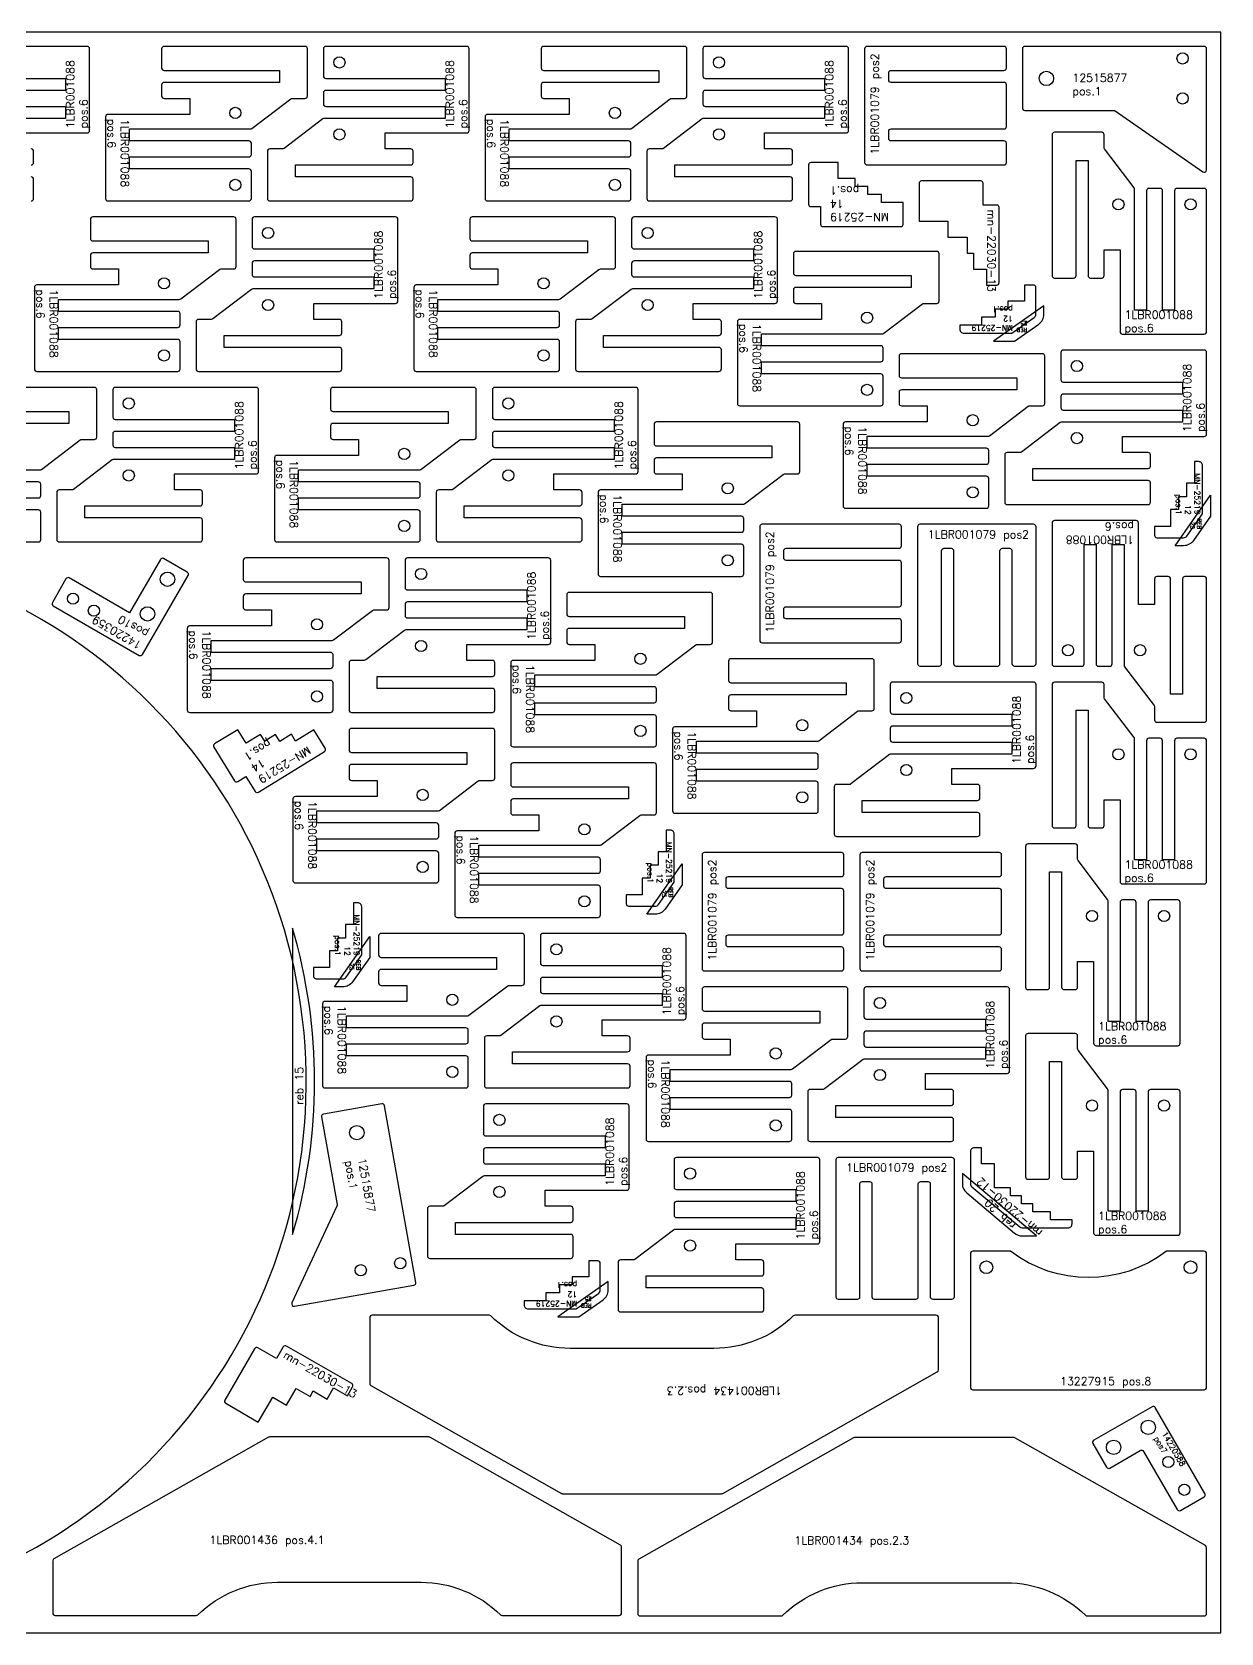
# Model space of a CAD drawing. Header units: millimetres. Extents: x 2625 to 8201, y -105 to 3778.
# Drawn here: x 3640 to 5125, y 0 to 2000 of the extents above; entities that cross this region are included whole.
import ezdxf

# ---------------------------------------------------------------- set-up
doc = ezdxf.new("R2010")
doc.units = ezdxf.units.MM
for name, color, linetype in [('12515877', 7, 'Continuous'), ('13227915', 7, 'Continuous'), ('13770793', 7, 'Continuous'), ('14220359v01', 7, 'Continuous'), ('14220588v01', 7, 'Continuous'), ('1LBR001079', 7, 'Continuous'), ('1LBR001088', 7, 'Continuous'), ('1LBR001434', 7, 'Continuous'), ('1LBR001436', 7, 'Continuous'), ('Des.', 7, 'Continuous'), ('MN-22030-12', 7, 'Continuous'), ('mn-22030-13', 7, 'Continuous'), ('MN-25219 14', 7, 'Continuous'), ('Rebaixo', 7, 'Continuous'), ('sheet', 24, 'Continuous'), ('Texto', 7, 'Continuous')]:
    doc.layers.add(name, color=color, linetype=linetype)
doc.styles.get("Standard").update_dxf_attribs({"font": 'txt.shx'})

msp = doc.modelspace()

# ---------------------------------------------------------------- linework, layer by layer
at = {"layer": '12515877', "color": 5}
for points in [[(5107, 1979, 0.414214), (5104, 1982), (4880, 1982, 0.414214), (4877, 1979), (4877, 1905, 0.414214), (4880, 1902), (4991.1, 1902, -0.153131), (4992.8, 1901.5), (5102.3, 1825.3, 0.605768), (5107, 1827.7)], [(4116.9, 434.4, 0.414214), (4119.4, 437.9), (4080.5, 658.5, 0.414214), (4077, 660.9), (4004.1, 648.1, 0.414214), (4001.7, 644.6), (4021, 535.2, -0.153131), (4020.7, 533.4), (3964.7, 412.4, 0.605768), (3968, 408.2)]]:
    msp.add_lwpolyline(points, format="xyb", close=True, dxfattribs=at)
for centre, radius in [((5077, 1967), 7), ((4907, 1942), 9), ((5077, 1917), 7), ((4045.8, 625), 9), ((4050.7, 453.2), 7), ((4099.9, 461.9), 7)]:
    msp.add_circle(centre, radius, dxfattribs=at)
at = {"layer": '13227915', "color": 5}
msp.add_lwpolyline([(4815, 303.9), (5104, 303.9, 0.414214), (5107, 306.9), (5107, 473.9, 0.414214), (5104, 476.9), (5056.8, 476.9, -0.339091), (4862.2, 476.9), (4815, 476.9, 0.414213), (4812, 473.9), (4812, 306.9, 0.414213)], format="xyb", close=True, dxfattribs=at)
for centre in [(4832, 456.9), (5087, 456.9)]:
    msp.add_circle(centre, 8, dxfattribs=at)
at = {"layer": '13770793', "color": 3}
msp.add_lwpolyline([(3368.8, 21.3, 23.958261), (3257.2, 21.3, 0.438866), (3268, 31.3), (3268, 116, -1.000013), (3358, 116), (3358, 31.3, 0.438866)], format="xyb", close=True, dxfattribs=at)
at = {"layer": '14220359v01', "color": 5}
msp.add_lwpolyline([(3834, 1325.2), (3804.5, 1342.2, 0.414214), (3800.4, 1341.1), (3761.9, 1274.5), (3686.6, 1318, 0.414214), (3682.5, 1316.9), (3665.5, 1287.4, 0.414214), (3666.6, 1283.3), (3774, 1221.3, 0.414214), (3778.1, 1222.4), (3835.1, 1321.1, 0.414214)], format="xyb", close=True, dxfattribs=at)
for centre, radius in [((3809.3, 1316.4), 9), ((3691.3, 1292.1), 7), ((3717.3, 1277.1), 7), ((3784.3, 1273.1), 9)]:
    msp.add_circle(centre, radius, dxfattribs=at)
at = {"layer": '14220588v01', "color": 5}
msp.add_lwpolyline([(4965, 236.6), (4982, 207.1, 0.414214), (4986.1, 206), (5024.2, 228, -0.414214), (5028.3, 226.9), (5070.3, 154.2, 0.414214), (5074.4, 153.1), (5103.9, 170.1, 0.414214), (5105, 174.2), (5043, 281.6, 0.414214), (5038.9, 282.7), (4966.1, 240.7, 0.414214)], format="xyb", close=True, dxfattribs=at)
for centre, radius in [((5034.2, 256.9), 9), ((4990.9, 231.9), 9), ((5059.2, 213.6), 7), ((5079.2, 178.9), 7)]:
    msp.add_circle(centre, radius, dxfattribs=at)
at = {"layer": '1LBR001079', "color": 7}
for points in [[(4680, 1837, 0.414214), (4683, 1834), (4854, 1834, 0.414214), (4857, 1837), (4857, 1861, 0.414214), (4854, 1864), (4713, 1864, -0.414214), (4710, 1867), (4710, 1876, -0.414214), (4713, 1879), (4854, 1879, 0.414214), (4857, 1882), (4857, 1934, 0.414214), (4854, 1937), (4713, 1937, -0.414214), (4710, 1940), (4710, 1949, -0.414214), (4713, 1952), (4854, 1952, 0.414214), (4857, 1955), (4857, 1979, 0.414214), (4854, 1982), (4683, 1982, 0.414214), (4680, 1979)], [(4549, 1240, 0.414214), (4552, 1237), (4723, 1237, 0.414213), (4726, 1240), (4726, 1264, 0.414213), (4723, 1267), (4582, 1267, -0.414214), (4579, 1270), (4579, 1279, -0.414214), (4582, 1282), (4723, 1282, 0.414213), (4726, 1285), (4726, 1337, 0.414214), (4723, 1340), (4582, 1340, -0.414214), (4579, 1343), (4579, 1352, -0.414214), (4582, 1355), (4723, 1355, 0.414214), (4726, 1358), (4726, 1382, 0.414214), (4723, 1385), (4552, 1385, 0.414214), (4549, 1382)], [(4749, 1385, 0.414214), (4746, 1382), (4746, 1211, 0.414214), (4749, 1208), (4773, 1208, 0.414214), (4776, 1211), (4776, 1352, -0.414214), (4779, 1355), (4788, 1355, -0.414214), (4791, 1352), (4791, 1211, 0.414214), (4794, 1208), (4846, 1208, 0.414214), (4849, 1211), (4849, 1352, -0.414214), (4852, 1355), (4861, 1355, -0.414214), (4864, 1352), (4864, 1211, 0.414214), (4867, 1208), (4891, 1208, 0.414214), (4894, 1211), (4894, 1382, 0.414214), (4891, 1385)], [(4477, 830, 0.414214), (4480, 827), (4651, 827, 0.414213), (4654, 830), (4654, 854, 0.414213), (4651, 857), (4510, 857, -0.414214), (4507, 860), (4507, 869, -0.414214), (4510, 872), (4651, 872, 0.414213), (4654, 875), (4654, 927, 0.414213), (4651, 930), (4510, 930, -0.414214), (4507, 933), (4507, 942, -0.414214), (4510, 945), (4651, 945, 0.414213), (4654, 948), (4654, 972, 0.414213), (4651, 975), (4480, 975, 0.414214), (4477, 972)], [(4674, 830, 0.414214), (4677, 827), (4848, 827, 0.414214), (4851, 830), (4851, 854, 0.414213), (4848, 857), (4707, 857, -0.414214), (4704, 860), (4704, 869, -0.414213), (4707, 872), (4848, 872, 0.414214), (4851, 875), (4851, 927, 0.414214), (4848, 930), (4707, 930, -0.414213), (4704, 933), (4704, 942, -0.414214), (4707, 945), (4848, 945, 0.414213), (4851, 948), (4851, 972, 0.414214), (4848, 975), (4677, 975, 0.414214), (4674, 972)], [(4647, 594, 0.414214), (4644, 591), (4644, 420, 0.414214), (4647, 417), (4671, 417, 0.414214), (4674, 420), (4674, 561, -0.414214), (4677, 564), (4686, 564, -0.414214), (4689, 561), (4689, 420, 0.414214), (4692, 417), (4744, 417, 0.414214), (4747, 420), (4747, 561, -0.414214), (4750, 564), (4759, 564, -0.414214), (4762, 561), (4762, 420, 0.414214), (4765, 417), (4789, 417, 0.414214), (4792, 420), (4792, 591, 0.414214), (4789, 594)]]:
    msp.add_lwpolyline(points, format="xyb", close=True, dxfattribs=at)
at = {"layer": '1LBR001088', "color": 7}
for points in [[(3607, 1874), (3709, 1874, 0.414214), (3712, 1877), (3712, 1979, 0.414214), (3709, 1982), (3533, 1982, 0.414214)], [(3533, 1942), (3682, 1942), (3682, 1927), (3533, 1927, 0.414214)], [(3533, 1907), (3682, 1907), (3682, 1892), (3531, 1892, 0.163912)], [(3639, 1834, 0.414214), (3642, 1837), (3642, 1851, 0.414214), (3639, 1854)], [(3639, 1789, 0.414214), (3642, 1792), (3642, 1816, 0.414214), (3639, 1819)], [(3499, 1453), (3650, 1453, 0.163912), (3651.8, 1453.6), (3700.2, 1490.4, -0.163912), (3702, 1491), (3718, 1491, 0.414214), (3721, 1494), (3721, 1553, 0.414213), (3718, 1556), (3542, 1556, 0.414214)], [(3542, 1526), (3686, 1526), (3686, 1511), (3542, 1511, 0.414214)], [(3499, 1418), (3648, 1418, 0.414213), (3651, 1421), (3651, 1435, 0.414214), (3648, 1438), (3499, 1438)], [(3472, 1363), (3648, 1363, 0.414213), (3651, 1366), (3651, 1400, 0.414213), (3648, 1403), (3499, 1403)]]:
    msp.add_lwpolyline(points, format="xyb", dxfattribs=at)
for points in [[(3802, 1979), (3802, 1955, 0.414213), (3805, 1952), (3949, 1952), (3949, 1937), (3805, 1937, 0.414213), (3802, 1934), (3802, 1920, 0.414213), (3805, 1917), (3837, 1917), (3837, 1897), (3735, 1897, 0.414214), (3732, 1894), (3732, 1792, 0.414214), (3735, 1789), (3911, 1789, 0.414213), (3914, 1792), (3914, 1826, 0.414214), (3911, 1829), (3762, 1829), (3762, 1844), (3911, 1844, 0.414213), (3914, 1847), (3914, 1861, 0.414214), (3911, 1864), (3762, 1864), (3762, 1879), (3913, 1879, 0.163912), (3914.8, 1879.6), (3963.2, 1916.4, -0.163912), (3965, 1917), (3981, 1917, 0.414214), (3984, 1920), (3984, 1979, 0.414214), (3981, 1982), (3805, 1982, 0.414213)], [(4116, 1792), (4116, 1816, 0.414214), (4113, 1819), (3969, 1819), (3969, 1834), (4113, 1834, 0.414214), (4116, 1837), (4116, 1851, 0.414214), (4113, 1854), (4081, 1854), (4081, 1874), (4183, 1874, 0.414214), (4186, 1877), (4186, 1979, 0.414214), (4183, 1982), (4007, 1982, 0.414213), (4004, 1979), (4004, 1945, 0.414213), (4007, 1942), (4156, 1942), (4156, 1927), (4007, 1927, 0.414213), (4004, 1924), (4004, 1910, 0.414213), (4007, 1907), (4156, 1907), (4156, 1892), (4005, 1892, 0.163912), (4003.2, 1891.4), (3954.8, 1854.6, -0.163912), (3953, 1854), (3937, 1854, 0.414213), (3934, 1851), (3934, 1792, 0.414214), (3937, 1789), (4113, 1789, 0.414214)], [(4276, 1979), (4276, 1955, 0.414214), (4279, 1952), (4423, 1952), (4423, 1937), (4279, 1937, 0.414214), (4276, 1934), (4276, 1920, 0.414214), (4279, 1917), (4311, 1917), (4311, 1897), (4209, 1897, 0.414214), (4206, 1894), (4206, 1792, 0.414214), (4209, 1789), (4385, 1789, 0.414213), (4388, 1792), (4388, 1826, 0.414213), (4385, 1829), (4236, 1829), (4236, 1844), (4385, 1844, 0.414213), (4388, 1847), (4388, 1861, 0.414213), (4385, 1864), (4236, 1864), (4236, 1879), (4387, 1879, 0.163912), (4388.8, 1879.6), (4437.2, 1916.4, -0.163912), (4439, 1917), (4455, 1917, 0.414213), (4458, 1920), (4458, 1979, 0.414214), (4455, 1982), (4279, 1982, 0.414214)], [(4590, 1792), (4590, 1816, 0.414214), (4587, 1819), (4443, 1819), (4443, 1834), (4587, 1834, 0.414213), (4590, 1837), (4590, 1851, 0.414214), (4587, 1854), (4555, 1854), (4555, 1874), (4657, 1874, 0.414214), (4660, 1877), (4660, 1979, 0.414214), (4657, 1982), (4481, 1982, 0.414213), (4478, 1979), (4478, 1945, 0.414213), (4481, 1942), (4630, 1942), (4630, 1927), (4481, 1927, 0.414213), (4478, 1924), (4478, 1910, 0.414213), (4481, 1907), (4630, 1907), (4630, 1892), (4479, 1892, 0.163912), (4477.2, 1891.4), (4428.8, 1854.6, -0.163912), (4427, 1854), (4411, 1854, 0.414214), (4408, 1851), (4408, 1792, 0.414214), (4411, 1789), (4587, 1789, 0.414213)], [(4917, 1692.7), (4941, 1692.7, 0.414214), (4944, 1695.7), (4944, 1839.7), (4959, 1839.7), (4959, 1695.7, 0.414213), (4962, 1692.7), (4976, 1692.7, 0.414214), (4979, 1695.7), (4979, 1727.7), (4999, 1727.7), (4999, 1625.7, 0.414214), (5002, 1622.7), (5104, 1622.7, 0.414214), (5107, 1625.7), (5107, 1801.7, 0.414214), (5104, 1804.7), (5070, 1804.7, 0.414214), (5067, 1801.7), (5067, 1652.7), (5052, 1652.7), (5052, 1801.7, 0.414214), (5049, 1804.7), (5035, 1804.7, 0.414214), (5032, 1801.7), (5032, 1652.7), (5017, 1652.7), (5017, 1803.7, 0.163912), (5016.4, 1805.5), (4979.6, 1853.9, -0.163912), (4979, 1855.7), (4979, 1871.7, 0.414214), (4976, 1874.7), (4917, 1874.7, 0.414214), (4914, 1871.7), (4914, 1695.7, 0.414213)], [(3713, 1766), (3713, 1742, 0.414214), (3716, 1739), (3860, 1739), (3860, 1724), (3716, 1724, 0.414213), (3713, 1721), (3713, 1707, 0.414214), (3716, 1704), (3748, 1704), (3748, 1684), (3646, 1684, 0.414214), (3643, 1681), (3643, 1579, 0.414214), (3646, 1576), (3822, 1576, 0.414214), (3825, 1579), (3825, 1613, 0.414214), (3822, 1616), (3673, 1616), (3673, 1631), (3822, 1631, 0.414214), (3825, 1634), (3825, 1648, 0.414214), (3822, 1651), (3673, 1651), (3673, 1666), (3824, 1666, 0.163912), (3825.8, 1666.6), (3874.2, 1703.4, -0.163912), (3876, 1704), (3892, 1704, 0.414214), (3895, 1707), (3895, 1766, 0.414214), (3892, 1769), (3716, 1769, 0.414213)], [(4027, 1579), (4027, 1603, 0.414214), (4024, 1606), (3880, 1606), (3880, 1621), (4024, 1621, 0.414214), (4027, 1624), (4027, 1638, 0.414214), (4024, 1641), (3992, 1641), (3992, 1661), (4094, 1661, 0.414214), (4097, 1664), (4097, 1766, 0.414214), (4094, 1769), (3918, 1769, 0.414214), (3915, 1766), (3915, 1732, 0.414214), (3918, 1729), (4067, 1729), (4067, 1714), (3918, 1714, 0.414214), (3915, 1711), (3915, 1697, 0.414214), (3918, 1694), (4067, 1694), (4067, 1679), (3916, 1679, 0.163912), (3914.2, 1678.4), (3865.8, 1641.6, -0.163912), (3864, 1641), (3848, 1641, 0.414213), (3845, 1638), (3845, 1579, 0.414213), (3848, 1576), (4024, 1576, 0.414214)], [(4187, 1766), (4187, 1742, 0.414214), (4190, 1739), (4334, 1739), (4334, 1724), (4190, 1724, 0.414214), (4187, 1721), (4187, 1707, 0.414214), (4190, 1704), (4222, 1704), (4222, 1684), (4120, 1684, 0.414214), (4117, 1681), (4117, 1579, 0.414214), (4120, 1576), (4296, 1576, 0.414213), (4299, 1579), (4299, 1613, 0.414214), (4296, 1616), (4147, 1616), (4147, 1631), (4296, 1631, 0.414213), (4299, 1634), (4299, 1648, 0.414214), (4296, 1651), (4147, 1651), (4147, 1666), (4298, 1666, 0.163912), (4299.8, 1666.6), (4348.2, 1703.4, -0.163912), (4350, 1704), (4366, 1704, 0.414214), (4369, 1707), (4369, 1766, 0.414214), (4366, 1769), (4190, 1769, 0.414214)], [(4501, 1579), (4501, 1603, 0.414214), (4498, 1606), (4354, 1606), (4354, 1621), (4498, 1621, 0.414214), (4501, 1624), (4501, 1638, 0.414214), (4498, 1641), (4466, 1641), (4466, 1661), (4568, 1661, 0.414214), (4571, 1664), (4571, 1766, 0.414214), (4568, 1769), (4392, 1769, 0.414214), (4389, 1766), (4389, 1732, 0.414214), (4392, 1729), (4541, 1729), (4541, 1714), (4392, 1714, 0.414214), (4389, 1711), (4389, 1697, 0.414214), (4392, 1694), (4541, 1694), (4541, 1679), (4390, 1679, 0.163912), (4388.2, 1678.4), (4339.8, 1641.6, -0.163912), (4338, 1641), (4322, 1641, 0.414213), (4319, 1638), (4319, 1579, 0.414213), (4322, 1576), (4498, 1576, 0.414214)], [(4591, 1723), (4591, 1699, 0.414214), (4594, 1696), (4738, 1696), (4738, 1681), (4594, 1681, 0.414214), (4591, 1678), (4591, 1664, 0.414214), (4594, 1661), (4626, 1661), (4626, 1641), (4524, 1641, 0.414214), (4521, 1638), (4521, 1536, 0.414214), (4524, 1533), (4700, 1533, 0.414214), (4703, 1536), (4703, 1570, 0.414214), (4700, 1573), (4551, 1573), (4551, 1588), (4700, 1588, 0.414214), (4703, 1591), (4703, 1605, 0.414214), (4700, 1608), (4551, 1608), (4551, 1623), (4702, 1623, 0.163912), (4703.8, 1623.6), (4752.2, 1660.4, -0.163912), (4754, 1661), (4770, 1661, 0.414213), (4773, 1664), (4773, 1723, 0.414214), (4770, 1726), (4594, 1726, 0.414214)], [(5037, 1412.7), (5037, 1436.7, 0.414213), (5034, 1439.7), (4890, 1439.7), (4890, 1454.7), (5034, 1454.7, 0.414213), (5037, 1457.7), (5037, 1471.7, 0.414214), (5034, 1474.7), (5002, 1474.7), (5002, 1494.7), (5104, 1494.7, 0.414214), (5107, 1497.7), (5107, 1599.7, 0.414214), (5104, 1602.7), (4928, 1602.7, 0.414214), (4925, 1599.7), (4925, 1565.7, 0.414214), (4928, 1562.7), (5077, 1562.7), (5077, 1547.7), (4928, 1547.7, 0.414214), (4925, 1544.7), (4925, 1530.7, 0.414214), (4928, 1527.7), (5077, 1527.7), (5077, 1512.7), (4926, 1512.7, 0.163912), (4924.2, 1512.1), (4875.8, 1475.3, -0.163912), (4874, 1474.7), (4858, 1474.7, 0.414213), (4855, 1471.7), (4855, 1412.7, 0.414213), (4858, 1409.7), (5034, 1409.7, 0.414213)], [(4723, 1595), (4723, 1571, 0.414214), (4726, 1568), (4870, 1568), (4870, 1553), (4726, 1553, 0.414214), (4723, 1550), (4723, 1536, 0.414214), (4726, 1533), (4758, 1533), (4758, 1513), (4656, 1513, 0.414214), (4653, 1510), (4653, 1408, 0.414214), (4656, 1405), (4832, 1405, 0.414214), (4835, 1408), (4835, 1442, 0.414214), (4832, 1445), (4683, 1445), (4683, 1460), (4832, 1460, 0.414214), (4835, 1463), (4835, 1477, 0.414214), (4832, 1480), (4683, 1480), (4683, 1495), (4834, 1495, 0.163912), (4835.8, 1495.6), (4884.2, 1532.4, -0.163912), (4886, 1533), (4902, 1533, 0.414214), (4905, 1536), (4905, 1595, 0.414214), (4902, 1598), (4726, 1598, 0.414214)], [(3853, 1366), (3853, 1390, 0.414214), (3850, 1393), (3706, 1393), (3706, 1408), (3850, 1408, 0.414214), (3853, 1411), (3853, 1425, 0.414214), (3850, 1428), (3818, 1428), (3818, 1448), (3920, 1448, 0.414214), (3923, 1451), (3923, 1553, 0.414214), (3920, 1556), (3744, 1556, 0.414213), (3741, 1553), (3741, 1519, 0.414213), (3744, 1516), (3893, 1516), (3893, 1501), (3744, 1501, 0.414214), (3741, 1498), (3741, 1484, 0.414213), (3744, 1481), (3893, 1481), (3893, 1466), (3742, 1466, 0.163912), (3740.2, 1465.4), (3691.8, 1428.6, -0.163912), (3690, 1428), (3674, 1428, 0.414214), (3671, 1425), (3671, 1366, 0.414214), (3674, 1363), (3850, 1363, 0.414214)], [(4013, 1553), (4013, 1529, 0.414214), (4016, 1526), (4160, 1526), (4160, 1511), (4016, 1511, 0.414214), (4013, 1508), (4013, 1494, 0.414214), (4016, 1491), (4048, 1491), (4048, 1471), (3946, 1471, 0.414213), (3943, 1468), (3943, 1366, 0.414214), (3946, 1363), (4122, 1363, 0.414214), (4125, 1366), (4125, 1400, 0.414214), (4122, 1403), (3973, 1403), (3973, 1418), (4122, 1418, 0.414214), (4125, 1421), (4125, 1435, 0.414214), (4122, 1438), (3973, 1438), (3973, 1453), (4124, 1453, 0.163912), (4125.8, 1453.6), (4174.2, 1490.4, -0.163912), (4176, 1491), (4192, 1491, 0.414214), (4195, 1494), (4195, 1553, 0.414214), (4192, 1556), (4016, 1556, 0.414214)], [(4327, 1366), (4327, 1390, 0.414213), (4324, 1393), (4180, 1393), (4180, 1408), (4324, 1408, 0.414213), (4327, 1411), (4327, 1425, 0.414213), (4324, 1428), (4292, 1428), (4292, 1448), (4394, 1448, 0.414214), (4397, 1451), (4397, 1553, 0.414214), (4394, 1556), (4218, 1556, 0.414214), (4215, 1553), (4215, 1519, 0.414214), (4218, 1516), (4367, 1516), (4367, 1501), (4218, 1501, 0.414214), (4215, 1498), (4215, 1484, 0.414214), (4218, 1481), (4367, 1481), (4367, 1466), (4216, 1466, 0.163912), (4214.2, 1465.4), (4165.8, 1428.6, -0.163912), (4164, 1428), (4148, 1428, 0.414214), (4145, 1425), (4145, 1366, 0.414214), (4148, 1363), (4324, 1363, 0.414213)], [(4417, 1510), (4417, 1486, 0.414214), (4420, 1483), (4564, 1483), (4564, 1468), (4420, 1468, 0.414214), (4417, 1465), (4417, 1451, 0.414214), (4420, 1448), (4452, 1448), (4452, 1428), (4350, 1428, 0.414214), (4347, 1425), (4347, 1323, 0.414214), (4350, 1320), (4526, 1320, 0.414214), (4529, 1323), (4529, 1357, 0.414213), (4526, 1360), (4377, 1360), (4377, 1375), (4526, 1375, 0.414214), (4529, 1378), (4529, 1392, 0.414213), (4526, 1395), (4377, 1395), (4377, 1410), (4528, 1410, 0.163912), (4529.8, 1410.6), (4578.2, 1447.4, -0.163912), (4580, 1448), (4596, 1448, 0.414214), (4599, 1451), (4599, 1510, 0.414214), (4596, 1513), (4420, 1513, 0.414214)], [(5104, 1319.7), (5080, 1319.7, 0.414214), (5077, 1316.7), (5077, 1172.7), (5062, 1172.7), (5062, 1316.7, 0.414214), (5059, 1319.7), (5045, 1319.7, 0.414214), (5042, 1316.7), (5042, 1284.7), (5022, 1284.7), (5022, 1386.7, 0.414214), (5019, 1389.7), (4917, 1389.7, 0.414214), (4914, 1386.7), (4914, 1210.7, 0.414214), (4917, 1207.7), (4951, 1207.7, 0.414213), (4954, 1210.7), (4954, 1359.7), (4969, 1359.7), (4969, 1210.7, 0.414213), (4972, 1207.7), (4986, 1207.7, 0.414213), (4989, 1210.7), (4989, 1359.7), (5004, 1359.7), (5004, 1208.7, 0.163912), (5004.6, 1206.9), (5041.4, 1158.5, -0.163912), (5042, 1156.7), (5042, 1140.7, 0.414214), (5045, 1137.7), (5104, 1137.7, 0.414214), (5107, 1140.7), (5107, 1316.7, 0.414214)], [(3904, 1340), (3904, 1316, 0.414214), (3907, 1313), (4051, 1313), (4051, 1298), (3907, 1298, 0.414214), (3904, 1295), (3904, 1281, 0.414214), (3907, 1278), (3939, 1278), (3939, 1258), (3837, 1258, 0.414214), (3834, 1255), (3834, 1153, 0.414214), (3837, 1150), (4013, 1150, 0.414214), (4016, 1153), (4016, 1187, 0.414213), (4013, 1190), (3864, 1190), (3864, 1205), (4013, 1205, 0.414214), (4016, 1208), (4016, 1222, 0.414213), (4013, 1225), (3864, 1225), (3864, 1240), (4015, 1240, 0.163912), (4016.8, 1240.6), (4065.2, 1277.4, -0.163912), (4067, 1278), (4083, 1278, 0.414214), (4086, 1281), (4086, 1340, 0.414214), (4083, 1343), (3907, 1343, 0.414214)], [(4218, 1153), (4218, 1177, 0.414214), (4215, 1180), (4071, 1180), (4071, 1195), (4215, 1195, 0.414214), (4218, 1198), (4218, 1212, 0.414214), (4215, 1215), (4183, 1215), (4183, 1235), (4285, 1235, 0.414214), (4288, 1238), (4288, 1340, 0.414214), (4285, 1343), (4109, 1343, 0.414213), (4106, 1340), (4106, 1306, 0.414213), (4109, 1303), (4258, 1303), (4258, 1288), (4109, 1288, 0.414213), (4106, 1285), (4106, 1271, 0.414213), (4109, 1268), (4258, 1268), (4258, 1253), (4107, 1253, 0.163912), (4105.2, 1252.4), (4056.8, 1215.6, -0.163912), (4055, 1215), (4039, 1215, 0.414214), (4036, 1212), (4036, 1153, 0.414214), (4039, 1150), (4215, 1150, 0.414214)], [(4308, 1297), (4308, 1273, 0.414213), (4311, 1270), (4455, 1270), (4455, 1255), (4311, 1255, 0.414214), (4308, 1252), (4308, 1238, 0.414214), (4311, 1235), (4343, 1235), (4343, 1215), (4241, 1215, 0.414214), (4238, 1212), (4238, 1110, 0.414214), (4241, 1107), (4417, 1107, 0.414214), (4420, 1110), (4420, 1144, 0.414214), (4417, 1147), (4268, 1147), (4268, 1162), (4417, 1162, 0.414214), (4420, 1165), (4420, 1179, 0.414214), (4417, 1182), (4268, 1182), (4268, 1197), (4419, 1197, 0.163912), (4420.8, 1197.6), (4469.2, 1234.4, -0.163913), (4471, 1235), (4487, 1235, 0.414214), (4490, 1238), (4490, 1297, 0.414214), (4487, 1300), (4311, 1300, 0.414214)], [(4510, 1214), (4510, 1190, 0.414214), (4513, 1187), (4657, 1187), (4657, 1172), (4513, 1172, 0.414214), (4510, 1169), (4510, 1155, 0.414214), (4513, 1152), (4545, 1152), (4545, 1132), (4443, 1132, 0.414214), (4440, 1129), (4440, 1027, 0.414214), (4443, 1024), (4619, 1024, 0.414213), (4622, 1027), (4622, 1061, 0.414213), (4619, 1064), (4470, 1064), (4470, 1079), (4619, 1079, 0.414213), (4622, 1082), (4622, 1096, 0.414214), (4619, 1099), (4470, 1099), (4470, 1114), (4621, 1114, 0.163912), (4622.8, 1114.6), (4671.2, 1151.4, -0.163912), (4673, 1152), (4689, 1152, 0.414214), (4692, 1155), (4692, 1214, 0.414214), (4689, 1217), (4513, 1217, 0.414214)], [(4824, 998), (4824, 1022, 0.414214), (4821, 1025), (4677, 1025), (4677, 1040), (4821, 1040, 0.414214), (4824, 1043), (4824, 1057, 0.414214), (4821, 1060), (4789, 1060), (4789, 1080), (4891, 1080, 0.414214), (4894, 1083), (4894, 1185, 0.414214), (4891, 1188), (4715, 1188, 0.414214), (4712, 1185), (4712, 1151, 0.414214), (4715, 1148), (4864, 1148), (4864, 1133), (4715, 1133, 0.414214), (4712, 1130), (4712, 1116, 0.414214), (4715, 1113), (4864, 1113), (4864, 1098), (4713, 1098, 0.163912), (4711.2, 1097.4), (4662.8, 1060.6, -0.163913), (4661, 1060), (4645, 1060, 0.414214), (4642, 1057), (4642, 998, 0.414214), (4645, 995), (4821, 995, 0.414214)], [(4917, 1005.7), (4941, 1005.7, 0.414214), (4944, 1008.7), (4944, 1152.7), (4959, 1152.7), (4959, 1008.7, 0.414214), (4962, 1005.7), (4976, 1005.7, 0.414214), (4979, 1008.7), (4979, 1040.7), (4999, 1040.7), (4999, 938.7, 0.414214), (5002, 935.7), (5104, 935.7, 0.414214), (5107, 938.7), (5107, 1114.7, 0.414213), (5104, 1117.7), (5070, 1117.7, 0.414214), (5067, 1114.7), (5067, 965.7), (5052, 965.7), (5052, 1114.7, 0.414213), (5049, 1117.7), (5035, 1117.7, 0.414214), (5032, 1114.7), (5032, 965.7), (5017, 965.7), (5017, 1116.7, 0.163912), (5016.4, 1118.5), (4979.6, 1166.9, -0.163912), (4979, 1168.7), (4979, 1184.7, 0.414214), (4976, 1187.7), (4917, 1187.7, 0.414214), (4914, 1184.7), (4914, 1008.7, 0.414214)], [(4036, 1127), (4036, 1103, 0.414214), (4039, 1100), (4183, 1100), (4183, 1085), (4039, 1085, 0.414214), (4036, 1082), (4036, 1068, 0.414214), (4039, 1065), (4071, 1065), (4071, 1045), (3969, 1045, 0.414213), (3966, 1042), (3966, 940, 0.414214), (3969, 937), (4145, 937, 0.414214), (4148, 940), (4148, 974, 0.414214), (4145, 977), (3996, 977), (3996, 992), (4145, 992, 0.414214), (4148, 995), (4148, 1009, 0.414214), (4145, 1012), (3996, 1012), (3996, 1027), (4147, 1027, 0.163912), (4148.8, 1027.6), (4197.2, 1064.4, -0.163912), (4199, 1065), (4215, 1065, 0.414213), (4218, 1068), (4218, 1127, 0.414213), (4215, 1130), (4039, 1130, 0.414214)], [(4238, 1084), (4238, 1060, 0.414214), (4241, 1057), (4385, 1057), (4385, 1042), (4241, 1042, 0.414214), (4238, 1039), (4238, 1025, 0.414214), (4241, 1022), (4273, 1022), (4273, 1002), (4171, 1002, 0.414214), (4168, 999), (4168, 897, 0.414214), (4171, 894), (4347, 894, 0.414214), (4350, 897), (4350, 931, 0.414213), (4347, 934), (4198, 934), (4198, 949), (4347, 949, 0.414213), (4350, 952), (4350, 966, 0.414213), (4347, 969), (4198, 969), (4198, 984), (4349, 984, 0.163912), (4350.8, 984.6), (4399.2, 1021.4, -0.163912), (4401, 1022), (4417, 1022, 0.414214), (4420, 1025), (4420, 1084, 0.414214), (4417, 1087), (4241, 1087, 0.414214)], [(4884, 803.7), (4908, 803.7, 0.414214), (4911, 806.7), (4911, 950.7), (4926, 950.7), (4926, 806.7, 0.414214), (4929, 803.7), (4943, 803.7, 0.414214), (4946, 806.7), (4946, 838.7), (4966, 838.7), (4966, 736.7, 0.414214), (4969, 733.7), (5071, 733.7, 0.414214), (5074, 736.7), (5074, 912.7, 0.414214), (5071, 915.7), (5037, 915.7, 0.414214), (5034, 912.7), (5034, 763.7), (5019, 763.7), (5019, 912.7, 0.414214), (5016, 915.7), (5002, 915.7, 0.414214), (4999, 912.7), (4999, 763.7), (4984, 763.7), (4984, 914.7, 0.163912), (4983.4, 916.5), (4946.6, 964.9, -0.163912), (4946, 966.7), (4946, 982.7, 0.414214), (4943, 985.7), (4884, 985.7, 0.414214), (4881, 982.7), (4881, 806.7, 0.414214)], [(4073, 871), (4073, 847, 0.414214), (4076, 844), (4220, 844), (4220, 829), (4076, 829, 0.414214), (4073, 826), (4073, 812, 0.414214), (4076, 809), (4108, 809), (4108, 789), (4006, 789, 0.414214), (4003, 786), (4003, 684, 0.414214), (4006, 681), (4182, 681, 0.414214), (4185, 684), (4185, 718, 0.414213), (4182, 721), (4033, 721), (4033, 736), (4182, 736, 0.414214), (4185, 739), (4185, 753, 0.414213), (4182, 756), (4033, 756), (4033, 771), (4184, 771, 0.163912), (4185.8, 771.6), (4234.2, 808.4, -0.163912), (4236, 809), (4252, 809, 0.414214), (4255, 812), (4255, 871, 0.414214), (4252, 874), (4076, 874, 0.414214)], [(4387, 684), (4387, 708, 0.414214), (4384, 711), (4240, 711), (4240, 726), (4384, 726, 0.414214), (4387, 729), (4387, 743, 0.414214), (4384, 746), (4352, 746), (4352, 766), (4454, 766, 0.414214), (4457, 769), (4457, 871, 0.414214), (4454, 874), (4278, 874, 0.414214), (4275, 871), (4275, 837, 0.414214), (4278, 834), (4427, 834), (4427, 819), (4278, 819, 0.414214), (4275, 816), (4275, 802, 0.414214), (4278, 799), (4427, 799), (4427, 784), (4276, 784, 0.163912), (4274.2, 783.4), (4225.8, 746.6, -0.163912), (4224, 746), (4208, 746, 0.414214), (4205, 743), (4205, 684, 0.414214), (4208, 681), (4384, 681, 0.414214)], [(4477, 804), (4477, 780, 0.414214), (4480, 777), (4624, 777), (4624, 762), (4480, 762, 0.414213), (4477, 759), (4477, 745, 0.414213), (4480, 742), (4512, 742), (4512, 722), (4410, 722, 0.414214), (4407, 719), (4407, 617, 0.414214), (4410, 614), (4586, 614, 0.414214), (4589, 617), (4589, 651, 0.414214), (4586, 654), (4437, 654), (4437, 669), (4586, 669, 0.414214), (4589, 672), (4589, 686, 0.414214), (4586, 689), (4437, 689), (4437, 704), (4588, 704, 0.163912), (4589.8, 704.6), (4638.2, 741.4, -0.163912), (4640, 742), (4656, 742, 0.414213), (4659, 745), (4659, 804, 0.414214), (4656, 807), (4480, 807, 0.414214)], [(4791, 617), (4791, 641, 0.414214), (4788, 644), (4644, 644), (4644, 659), (4788, 659, 0.414214), (4791, 662), (4791, 676, 0.414214), (4788, 679), (4756, 679), (4756, 699), (4858, 699, 0.414214), (4861, 702), (4861, 804, 0.414214), (4858, 807), (4682, 807, 0.414214), (4679, 804), (4679, 770, 0.414214), (4682, 767), (4831, 767), (4831, 752), (4682, 752, 0.414214), (4679, 749), (4679, 735, 0.414214), (4682, 732), (4831, 732), (4831, 717), (4680, 717, 0.163912), (4678.2, 716.4), (4629.8, 679.6, -0.163912), (4628, 679), (4612, 679, 0.414214), (4609, 676), (4609, 617, 0.414214), (4612, 614), (4788, 614, 0.414214)], [(4884, 566.9), (4908, 566.9, 0.414214), (4911, 569.9), (4911, 713.9), (4926, 713.9), (4926, 569.9, 0.414214), (4929, 566.9), (4943, 566.9, 0.414214), (4946, 569.9), (4946, 601.9), (4966, 601.9), (4966, 499.9, 0.414214), (4969, 496.9), (5071, 496.9, 0.414214), (5074, 499.9), (5074, 675.9, 0.414214), (5071, 678.9), (5037, 678.9, 0.414214), (5034, 675.9), (5034, 526.9), (5019, 526.9), (5019, 675.9, 0.414214), (5016, 678.9), (5002, 678.9, 0.414214), (4999, 675.9), (4999, 526.9), (4984, 526.9), (4984, 677.9, 0.163913), (4983.4, 679.7), (4946.6, 728.1, -0.163912), (4946, 730), (4946, 745.9, 0.414214), (4943, 748.9), (4884, 748.9, 0.414214), (4881, 745.9), (4881, 569.9, 0.414214)], [(4315.9, 471), (4315.9, 495, 0.414214), (4312.9, 498), (4168.9, 498), (4168.9, 513), (4312.9, 513, 0.414214), (4315.9, 516), (4315.9, 530, 0.414214), (4312.9, 533), (4280.9, 533), (4280.9, 553), (4382.9, 553, 0.414214), (4385.9, 556), (4385.9, 658, 0.414214), (4382.9, 661), (4206.9, 661, 0.414214), (4203.9, 658), (4203.9, 624, 0.414214), (4206.9, 621), (4355.9, 621), (4355.9, 606), (4206.9, 606, 0.414214), (4203.9, 603), (4203.9, 589, 0.414214), (4206.9, 586), (4355.9, 586), (4355.9, 571), (4204.9, 571, 0.163912), (4203.1, 570.4), (4154.7, 533.6, -0.163912), (4152.9, 533), (4136.9, 533, 0.414214), (4133.9, 530), (4133.9, 471, 0.414214), (4136.9, 468), (4312.9, 468, 0.414214)], [(4554, 404), (4554, 428, 0.414214), (4551, 431), (4407, 431), (4407, 446), (4551, 446, 0.414214), (4554, 449), (4554, 463, 0.414214), (4551, 466), (4519, 466), (4519, 486), (4621, 486, 0.414214), (4624, 489), (4624, 591, 0.414214), (4621, 594), (4445, 594, 0.414214), (4442, 591), (4442, 557, 0.414214), (4445, 554), (4594, 554), (4594, 539), (4445, 539, 0.414214), (4442, 536), (4442, 522, 0.414214), (4445, 519), (4594, 519), (4594, 504), (4443, 504, 0.163912), (4441.2, 503.4), (4392.8, 466.6, -0.163912), (4391, 466), (4375, 466, 0.414214), (4372, 463), (4372, 404, 0.414214), (4375, 401), (4551, 401, 0.414214)]]:
    msp.add_lwpolyline(points, format="xyb", close=True, dxfattribs=at)
for centre in [(4024, 1962), (4498, 1962), (3894, 1899), (4368, 1899), (4024, 1872), (4498, 1872), (3894, 1809), (4368, 1809), (4997, 1784.7), (5087, 1784.7), (3935, 1749), (4409, 1749), (3805, 1686), (4279, 1686), (3935, 1659), (4409, 1659), (4683, 1643), (3805, 1596), (4279, 1596), (4945, 1582.7), (4683, 1553), (3761, 1536), (4235, 1536), (4815, 1515), (4105, 1473), (4945, 1492.7), (3761, 1446), (4235, 1446), (4509, 1430), (4815, 1425), (4105, 1383), (4509, 1340), (4126, 1323), (3996, 1260), (4126, 1233), (4400, 1217), (4934, 1227.7), (5024, 1227.7), (3996, 1170), (4732, 1168), (4602, 1134), (4400, 1127), (4997, 1097.7), (5087, 1097.7), (4732, 1078), (4128, 1047), (4602, 1044), (4330, 1004), (4128, 957), (4330, 914), (4964, 895.7), (5054, 895.7), (4295, 854), (4165, 791), (4699, 787), (4295, 764), (4569, 724), (4165, 701), (4699, 697), (4964, 658.9), (5054, 658.9), (4223.9, 641), (4569, 634), (4462, 574), (4223.9, 551), (4462, 484)]:
    msp.add_circle(centre, 7, dxfattribs=at)
at = {"layer": '1LBR001434', "color": 7}
for points in [[(4061.8, 311.8, 0.270214), (4063.3, 309.2), (4301.3, 174.4, 0.129505), (4302.8, 174), (4501.2, 174, 0.129505), (4502.7, 174.4), (4770.7, 326.1, 0.270214), (4772.3, 328.7), (4772.3, 394, 0.414214), (4769.3, 397), (4593, 397, 0.196765), (4590.9, 396.1, -0.196765), (4491.7, 355.5), (4312.3, 355.5, -0.196765), (4213.1, 396.1, 0.196765), (4211, 397), (4064.8, 397, 0.414214), (4061.8, 394)], [(5107, 106.5, 0.270214), (5105.5, 109.1), (4867.4, 243.9, 0.129505), (4866, 244.3), (4667.5, 244.3, 0.129505), (4666.1, 243.9), (4398, 92.1, 0.270214), (4396.5, 89.5), (4396.5, 24.3, 0.414214), (4399.5, 21.3), (4575.7, 21.3, 0.196766), (4577.8, 22.1, -0.196765), (4677.1, 62.8), (4856.5, 62.8, -0.196765), (4955.7, 22.1, 0.196766), (4957.8, 21.3), (5104, 21.3, 0.414214), (5107, 24.3)]]:
    msp.add_lwpolyline(points, format="xyb", close=True, dxfattribs=at)
at = {"layer": '1LBR001436', "color": 7}
msp.add_lwpolyline([(4376.5, 107.1, 0.270214), (4375, 109.7), (4136.9, 244.5, 0.129505), (4135.5, 244.9), (3937, 244.9, 0.129505), (3935.6, 244.5), (3667.5, 92.7, 0.270214), (3666, 90.1), (3666, 24.9, 0.414213), (3669, 21.9), (3845.2, 21.9, 0.196766), (3847.3, 22.7, -0.196765), (3946.6, 63.3), (4126, 63.3, -0.196765), (4225.2, 22.7, 0.196766), (4227.3, 21.9), (4373.5, 21.9, 0.414214), (4376.5, 24.9)], format="xyb", close=True, dxfattribs=at)
at = {"layer": 'Des.', "color": 40}
for points in [[(4879.8, 1683.8), (4879.8, 1663.8), (4858.8, 1663.8), (4858.8, 1653.8), (4842.8, 1653.8), (4842.8, 1643.8), (4825.8, 1643.8), (4825.8, 1633.8), (4798.8, 1633.8), (4798.8, 1628.8, 0.414214), (4803.8, 1623.8), (4863.8, 1623.8), (4891.7, 1643.3, 0.244698), (4893.8, 1647.4), (4893.8, 1680.8, 0.414214), (4890.8, 1683.8)], [(4335.7, 464.8), (4335.7, 444.8), (4314.7, 444.8), (4314.7, 434.8), (4298.7, 434.8), (4298.7, 424.8), (4281.7, 424.8), (4281.7, 414.8), (4254.7, 414.8), (4254.7, 409.8, 0.414214), (4259.7, 404.8), (4319.7, 404.8), (4347.6, 424.3, 0.244698), (4349.7, 428.4), (4349.7, 461.8, 0.414214), (4346.7, 464.8)]]:
    msp.add_lwpolyline(points, format="xyb", close=True, dxfattribs=at)
at = {"layer": 'Des.', "color": 1}
for points in [[(5042, 1382.3), (5042, 1371.3, 0.414214), (5045, 1368.3), (5078.4, 1368.3, 0.244698), (5082.5, 1370.4), (5102, 1398.3), (5102, 1458.3, 0.414214), (5097, 1463.3), (5092, 1463.3), (5092, 1436.3), (5082, 1436.3), (5082, 1419.3), (5072, 1419.3), (5072, 1403.3), (5062, 1403.3), (5062, 1382.3)], [(4382.2, 922), (4382.2, 911, 0.414214), (4385.2, 908), (4418.6, 908, 0.244698), (4422.6, 910.1), (4442.2, 938), (4442.2, 998, 0.414214), (4437.2, 1003), (4432.2, 1003), (4432.2, 976), (4422.2, 976), (4422.2, 959), (4412.2, 959), (4412.2, 943), (4402.2, 943), (4402.2, 922)], [(3991.8, 831.2), (3991.8, 820.2, 0.414214), (3994.8, 817.2), (4028.2, 817.2, 0.244698), (4032.3, 819.3), (4051.8, 847.2), (4051.8, 907.2, 0.414214), (4046.8, 912.2), (4041.8, 912.2), (4041.8, 885.2), (4031.8, 885.2), (4031.8, 868.2), (4021.8, 868.2), (4021.8, 852.2), (4011.8, 852.2), (4011.8, 831.2)]]:
    msp.add_lwpolyline(points, format="xyb", close=True, dxfattribs=at)
at = {"layer": 'MN-22030-12', "color": 4}
msp.add_lwpolyline([(4842, 556.1), (4842, 586.1), (4826, 586.1), (4826, 606.1), (4817, 606.1, 0.414214), (4812, 601.1), (4812, 561.2, 0.221695), (4813.8, 557.4), (4873.6, 507.2, 0.176327), (4876.8, 506.1), (4934, 506.1, 0.414214), (4939, 511.1), (4939, 516.1), (4912, 516.1), (4912, 526.1), (4890, 526.1), (4890, 536.1), (4876, 536.1), (4876, 546.1), (4862, 546.1), (4862, 556.1)], format="xyb", close=True, dxfattribs=at)
at = {"layer": 'mn-22030-13', "color": 5}
for points in [[(4828, 1810.9, 0.414214), (4825, 1813.9), (4751, 1813.9, 0.414214), (4748, 1810.9), (4748, 1763.9), (4784, 1763.9), (4784, 1743.9), (4808, 1743.9), (4808, 1723.9), (4816, 1723.9), (4816, 1703.9), (4832, 1703.9), (4832, 1683.9), (4845, 1683.9, 0.414214), (4848, 1686.9), (4848, 1780.9, 0.414214), (4845, 1783.9), (4828, 1783.9)], [(3922, 356.2, 0.414214), (3917.9, 355.1), (3880.9, 291, 0.414214), (3882, 286.9), (3922.7, 263.4), (3940.7, 294.6), (3958.1, 284.6), (3970.1, 305.3), (3987.4, 295.3), (3991.4, 302.3), (4008.7, 292.3), (4016.7, 306.1), (4034, 296.1), (4040.5, 307.4, 0.414214), (4039.4, 311.5), (3958, 358.5, 0.414214), (3953.9, 357.4), (3945.4, 342.7)]]:
    msp.add_lwpolyline(points, format="xyb", close=True, dxfattribs=at)
at = {"layer": 'MN-25219 14', "color": 5}
for points in [[(4613, 1837, 0.414214), (4610, 1834), (4610, 1785, 0.414214), (4613, 1782), (4625, 1782), (4625, 1760, 0.414214), (4628, 1757), (4725, 1757, 0.414213), (4728, 1760), (4728, 1787), (4701, 1787), (4701, 1797), (4684, 1797), (4684, 1807), (4668, 1807), (4668, 1817), (4647, 1817), (4647, 1837)], [(3868.1, 1110.6, 0.414213), (3867.1, 1106.4), (3892.9, 1064.7, 0.414214), (3897, 1063.8), (3907.2, 1070.1), (3918.8, 1051.3, 0.414214), (3922.9, 1050.4), (4005.5, 1101.3, 0.414214), (4006.4, 1105.4), (3992.2, 1128.4), (3969.3, 1114.2), (3964, 1122.7), (3949.6, 1113.8), (3944.3, 1122.3), (3930.7, 1113.9), (3925.4, 1122.4), (3907.6, 1111.4), (3897.1, 1128.4)]]:
    msp.add_lwpolyline(points, format="xyb", close=True, dxfattribs=at)
at = {"layer": 'Rebaixo', "color": 40}
for points in [[(4840.8, 1613.8), (4867, 1613.8), (4897.4, 1635.1, 0.244698), (4903.8, 1647.4), (4903.8, 1657.9)], [(4296.7, 394.8), (4322.9, 394.8), (4353.3, 416.1, 0.244698), (4359.7, 428.4), (4359.7, 438.9)]]:
    msp.add_lwpolyline(points, format="xyb", close=True, dxfattribs=at)
at = {"layer": 'Rebaixo', "color": 1}
for points in [[(5112, 1421.3), (5112, 1395.2), (5090.7, 1364.7, -0.244698), (5078.4, 1358.3), (5067.9, 1358.3)], [(4452.2, 961), (4452.2, 934.8), (4430.8, 904.4, -0.244698), (4418.6, 898), (4408, 898)], [(4061.8, 870.2), (4061.8, 844), (4040.5, 813.6, -0.244698), (4028.2, 807.2), (4017.7, 807.2)]]:
    msp.add_lwpolyline(points, format="xyb", close=True, dxfattribs=at)
at = {"layer": 'Rebaixo', "color": 3}
msp.add_lwpolyline([(3965.5, 880.4), (3965.5, 497.6, 0.143659)], format="xyb", close=True, dxfattribs=at)
at = {"layer": 'Rebaixo', "color": 4}
msp.add_lwpolyline([(4802, 573.8), (4802, 561.2, 0.221695), (4807.4, 549.8), (4867.2, 499.6, 0.176327), (4876.8, 496.1), (4894.7, 496.1)], format="xyb", close=True, dxfattribs=at)
at = {"layer": 'sheet', "color": 7}
msp.add_lwpolyline([(2625, 0), (5125, 0), (5125, 2000), (2625, 2000)], close=True, dxfattribs=at)

# ---------------------------------------------------------------- texts
at = {"layer": 'Rebaixo', "color": 40, "char_height": 5, "attachment_point": 1, "rotation": 180}
for insert in [(4883, 1625.4), (4338.9, 406.4)]:
    msp.add_mtext_dynamic_manual_height_columns('REB\\P25', width=31.394, gutter_width=12.5, heights=[0], dxfattribs=dict(at, insert=insert))
at = {"layer": 'Rebaixo', "color": 1, "char_height": 5, "attachment_point": 3, "rotation": 270}
for insert in [(5100.4, 1379.1), (4440.5, 918.8), (4050.2, 828)]:
    msp.add_mtext_dynamic_manual_height_columns('REB\\P25', width=31.394, gutter_width=12.5, heights=[0], dxfattribs=dict(at, insert=insert))
at = {"layer": 'Rebaixo', "color": 3, "insert": (3968.8, 659.7), "char_height": 10, "attachment_point": 1, "rotation": 90}
msp.add_mtext_dynamic_manual_height_columns('reb 15', width=112.259, gutter_width=12.5, heights=[0], dxfattribs=at)
at = {"layer": 'Rebaixo', "color": 4, "insert": (4828.6, 536.2), "char_height": 10, "attachment_point": 3, "rotation": 136.0811}
msp.add_mtext_dynamic_manual_height_columns('reb 20', width=46.368, gutter_width=12.5, heights=[0], dxfattribs=at)
at = {"layer": 'Texto', "color": 3, "char_height": 10, "attachment_point": 1}
for s, insert, width, rotation in [('{\\W1.945097; }1LBR001088 \\P{\\W7.975853; }pos.6', (3682.8, 1879.6), 94.526, 90), ('{\\W1.945097; }1LBR001088 \\P{\\W7.975853; }pos.6', (4156.8, 1879.6), 94.526, 90), ('{\\W1.945097; }1LBR001088 \\P{\\W7.975853; }pos.6', (4630.8, 1879.6), 94.526, 90), ('1LBR001079 pos2', (4687.6, 1846.9), 127.627, 90), ('{\\W1.945097; }1LBR001088 \\P{\\W7.975853; }pos.6', (3761.2, 1891.4), 94.526, 270), ('{\\W1.945097; }1LBR001088 \\P{\\W7.975853; }pos.6', (4235.2, 1891.4), 94.526, 270), ('{\\W1.945097; }1LBR001088 \\P{\\W7.975853; }pos.6', (4067.8, 1666.6), 94.526, 90), ('{\\W1.945097; }1LBR001088 \\P{\\W7.975853; }pos.6', (4541.8, 1666.6), 94.526, 90), ('{\\W1.945097; }1LBR001088 \\P{\\W7.975853; }pos.6', (3672.2, 1678.4), 94.526, 270), ('{\\W1.945097; }1LBR001088 \\P{\\W7.975853; }pos.6', (4146.2, 1678.4), 94.526, 270), ('{\\W1.945097; }1LBR001088 \\P{\\W7.975853; }pos.6', (4550.2, 1635.4), 94.526, 270), ('{\\W1.945097; }1LBR001088 \\P{\\W7.975853; }pos.6', (5077.8, 1500.3), 94.526, 90), ('{\\W1.945097; }1LBR001088 \\P{\\W7.975853; }pos.6', (3893.8, 1453.6), 94.526, 90), ('{\\W1.945097; }1LBR001088 \\P{\\W7.975853; }pos.6', (4367.8, 1453.6), 94.526, 90), ('{\\W1.945097; }1LBR001088 \\P{\\W7.975853; }pos.6', (4682.2, 1507.4), 94.526, 270), ('{\\W1.945097; }1LBR001088 \\P{\\W7.975853; }pos.6', (3972.2, 1465.4), 94.526, 270), ('{\\W1.945097; }1LBR001088 \\P{\\W7.975853; }pos.6', (4376.2, 1422.4), 94.526, 270), ('{\\W1.945097; }1LBR001088 \\P{\\W7.975853; }pos.6', (5016.4, 1360.5), 94.526, 180), ('1LBR001079 pos2', (4556.6, 1249.9), 127.627, 90), ('{\\W1.945097; }1LBR001088 \\P{\\W7.975853; }pos.6', (4258.8, 1240.6), 94.526, 90), ('{\\W1.945097; }1LBR001088 \\P{\\W7.975853; }pos.6', (3863.2, 1252.4), 94.526, 270), ('{\\W1.945097; }1LBR001088 \\P{\\W7.975853; }pos.6', (4267.2, 1209.4), 94.526, 270), ('{\\W1.945097; }1LBR001088 \\P{\\W7.975853; }pos.6', (4864.8, 1085.6), 94.526, 90), ('{\\W1.945097; }1LBR001088 \\P{\\W7.975853; }pos.6', (4469.2, 1126.4), 94.526, 270), ('{\\W1.945097; }1LBR001088 \\P{\\W7.975853; }pos.6', (3995.2, 1039.4), 94.526, 270), ('{\\W1.945097; }1LBR001088 \\P{\\W7.975853; }pos.6', (4197.2, 996.4), 94.526, 270), ('1LBR001079 pos2', (4484.7, 839.9), 127.627, 90), ('1LBR001079 pos2', (4681.7, 839.9), 127.627, 90), ('{\\W1.945097; }1LBR001088 \\P{\\W7.975853; }pos.6', (4427.8, 771.6), 94.526, 90), ('{\\W1.945097; }1LBR001088 \\P{\\W7.975853; }pos.6', (4032.2, 783.4), 94.526, 270), ('{\\W1.945097; }1LBR001088 \\P{\\W7.975853; }pos.6', (4831.8, 704.6), 94.526, 90), ('{\\W1.945097; }1LBR001088 \\P{\\W7.975853; }pos.6', (4436.2, 716.4), 94.526, 270), ('{\\W1.945097; }1LBR001088 \\P{\\W7.975853; }pos.6', (4356.7, 558.6), 94.526, 90), ('{\\W1.945097; }1LBR001088 \\P{\\W7.975853; }pos.6', (4594.8, 491.6), 94.526, 90), ('{\\W8.34423;   }1LBR001434 pos.2.3', (4576.5, 297.7), 323.432, 180)]:
    msp.add_mtext(s, dxfattribs=dict(at, insert=insert, width=width, rotation=rotation))
at = {"layer": 'Texto', "color": 5, "char_height": 10, "attachment_point": 1}
for s, insert, width in [('12515877 pos.1', (4939.5, 1947.8), 105.689), ('13227915 pos.8', (4924.1, 319.5), 353.6)]:
    msp.add_mtext(s, dxfattribs=dict(at, insert=insert, width=width))
at = {"layer": 'Texto', "color": 5}
for s, insert, char_height, width, attachment_point, rotation in [('MN-25219 14\\Ppos.1', (4636.7, 1763.8), 10, 88.807, 3, 180), ('mn-22030-13', (4843.5, 1778.5), 10, 127.009, 1, 270), ('14220359\\Ppos10', (3773.1, 1228.4), 10, 73.912, 1, 150), ('MN-25219 14\\Ppos.1', (3926.7, 1060.7), 10, 88.807, 3, 211.6863), ('12515877 pos.1', (4057.1, 594), 10, 105.689, 1, 280), ('mn-22030-13', (3957.9, 353.3), 10, 127.009, 1, 330), ('14220588\\Ppos7', (5057.1, 252.3), 7, 94.198, 1, 300)]:
    msp.add_mtext(s, dxfattribs=dict(at, insert=insert, char_height=char_height, width=width, attachment_point=attachment_point, rotation=rotation))
at = {"layer": 'Texto', "color": 40, "char_height": 7, "width": 61.743, "attachment_point": 1, "rotation": 180}
for insert in [(4865, 1626.7), (4320.9, 407.8)]:
    msp.add_mtext('MN-25219 12\\Ppos.1', dxfattribs=dict(at, insert=insert))
at = {"layer": 'Texto', "color": 3, "char_height": 10, "attachment_point": 1}
for s, insert, width in [('{\\W1.945097; }1LBR001088 \\P{\\W7.975853; }pos.6', (5004.6, 1651.9), 94.526), ('1LBR001079 pos2', (4758.9, 1377.4), 127.627), ('{\\W1.945097; }1LBR001088 \\P{\\W7.975853; }pos.6', (5004.6, 964.9), 94.526), ('{\\W1.945097; }1LBR001088 \\P{\\W7.975853; }pos.6', (4971.6, 762.9), 94.526), ('1LBR001079 pos2', (4656.9, 586.4), 127.627), ('{\\W1.945097; }1LBR001088 \\P{\\W7.975853; }pos.6', (4971.6, 526.1), 94.526), ('{\\W8.42712;   }1LBR001436 pos.4.1', (3861.8, 121.2), 323.432), ('{\\W8.34423;   }1LBR001434 pos.2.3', (4592.3, 120.6), 323.432)]:
    msp.add_mtext(s, dxfattribs=dict(at, insert=insert, width=width))
at = {"layer": 'Texto', "color": 1, "char_height": 7, "width": 61.743, "attachment_point": 3, "rotation": 270}
for insert in [(5099.1, 1397.1), (4439.2, 936.8), (4048.9, 846)]:
    msp.add_mtext('MN-25219 12\\Ppos.1', dxfattribs=dict(at, insert=insert))
at = {"layer": 'Texto', "color": 4, "insert": (4818.6, 562.3), "char_height": 10, "width": 126.048, "attachment_point": 3, "rotation": 138.8231}
msp.add_mtext('mn-22030-12', dxfattribs=at)

doc.saveas('drawing.dxf')
